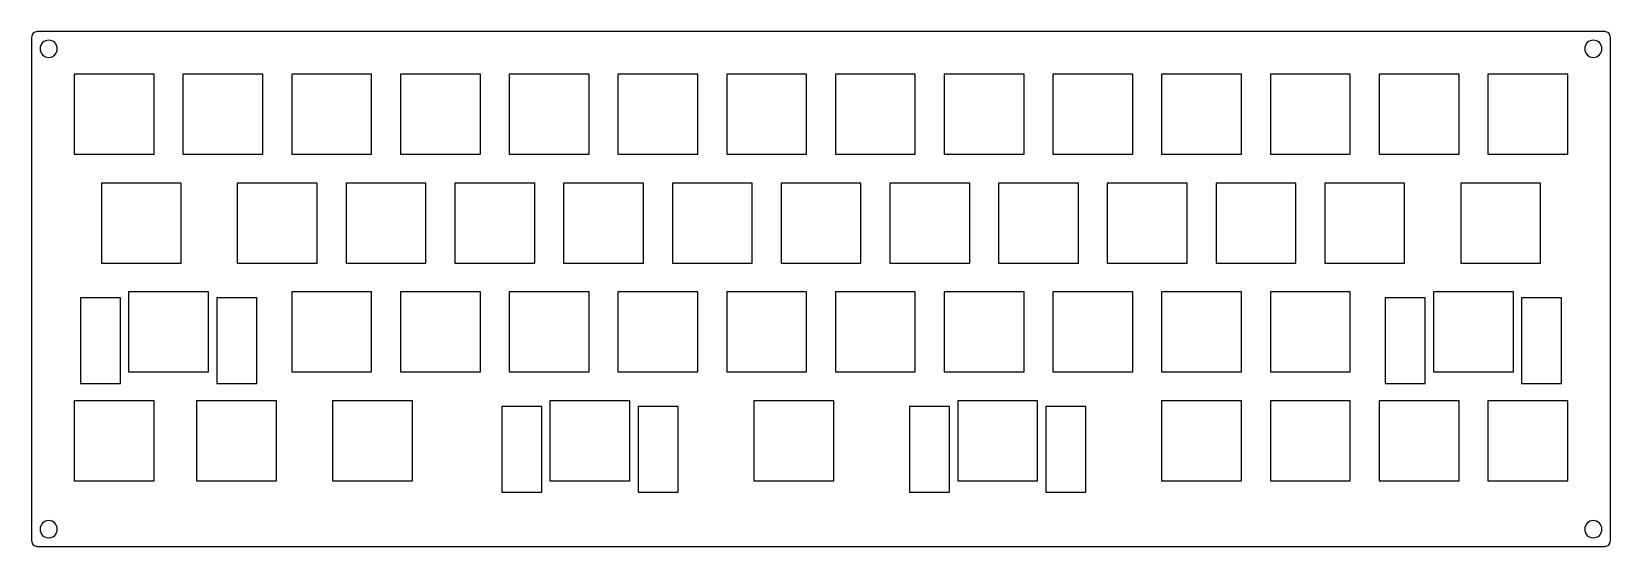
# Model space of a CAD drawing. Header units: millimetres. Extents: x -14 to 262, y -76 to 14.
import ezdxf

# ---------------------------------------------------------------- set-up
doc = ezdxf.new("R2010")
doc.units = ezdxf.units.MM

msp = doc.modelspace()

# ---------------------------------------------------------------- linework, layer by layer
at = {"linetype": 'CONTINUOUS'}
for points in [[(-9.97, 11.47, 0.198912), (-10.41, 12.54, 0.198912), (-11.47, 12.97, 0.198912), (-12.54, 12.54, 0.198912), (-12.97, 11.47, 0.198912), (-12.54, 10.41, 0.198912), (-11.47, 9.97, 0.198912), (-10.41, 10.41, 0.198912)], [(260.62, 11.47, 0.198912), (260.19, 12.54, 0.198912), (259.12, 12.97, 0.198912), (258.06, 12.54, 0.198912), (257.62, 11.47, 0.198912), (258.06, 10.41, 0.198912), (259.12, 9.97, 0.198912), (260.19, 10.41, 0.198912)], [(-9.97, -72.62, 0.198912), (-10.41, -71.56, 0.198912), (-11.47, -71.12, 0.198912), (-12.54, -71.56, 0.198912), (-12.97, -72.62, 0.198912), (-12.54, -73.69, 0.198912), (-11.47, -74.12, 0.198912), (-10.41, -73.69, 0.198912)], [(260.62, -72.62, 0.198912), (260.19, -71.56, 0.198912), (259.12, -71.12, 0.198912), (258.06, -71.56, 0.198912), (257.62, -72.62, 0.198912), (258.06, -73.69, 0.198912), (259.12, -74.12, 0.198912), (260.19, -73.69, 0.198912)]]:
    msp.add_lwpolyline(points, format="xyb", close=True, dxfattribs=at)
for points in [[(-7, -7), (7, -7), (7, 7), (-7, 7)], [(12.05, -7), (26.05, -7), (26.05, 7), (12.05, 7)], [(31.1, -7), (45.1, -7), (45.1, 7), (31.1, 7)], [(50.15, -7), (64.15, -7), (64.15, 7), (50.15, 7)], [(69.2, -7), (83.2, -7), (83.2, 7), (69.2, 7)], [(88.25, -7), (102.25, -7), (102.25, 7), (88.25, 7)], [(107.3, -7), (121.3, -7), (121.3, 7), (107.3, 7)], [(126.35, -7), (140.35, -7), (140.35, 7), (126.35, 7)], [(145.4, -7), (159.4, -7), (159.4, 7), (145.4, 7)], [(164.45, -7), (178.45, -7), (178.45, 7), (164.45, 7)], [(183.5, -7), (197.5, -7), (197.5, 7), (183.5, 7)], [(202.55, -7), (216.55, -7), (216.55, 7), (202.55, 7)], [(221.6, -7), (235.6, -7), (235.6, 7), (221.6, 7)], [(240.65, -7), (254.65, -7), (254.65, 7), (240.65, 7)], [(-2.24, -26.05), (11.76, -26.05), (11.76, -12.05), (-2.24, -12.05)], [(21.57, -26.05), (35.58, -26.05), (35.58, -12.05), (21.57, -12.05)], [(40.62, -26.05), (54.62, -26.05), (54.62, -12.05), (40.62, -12.05)], [(59.67, -26.05), (73.67, -26.05), (73.67, -12.05), (59.67, -12.05)], [(78.72, -26.05), (92.72, -26.05), (92.72, -12.05), (78.72, -12.05)], [(97.78, -26.05), (111.78, -26.05), (111.78, -12.05), (97.78, -12.05)], [(116.83, -26.05), (130.82, -26.05), (130.82, -12.05), (116.83, -12.05)], [(135.88, -26.05), (149.88, -26.05), (149.88, -12.05), (135.88, -12.05)], [(154.93, -26.05), (168.93, -26.05), (168.93, -12.05), (154.93, -12.05)], [(173.97, -26.05), (187.97, -26.05), (187.97, -12.05), (173.97, -12.05)], [(193.03, -26.05), (207.03, -26.05), (207.03, -12.05), (193.03, -12.05)], [(212.07, -26.05), (226.07, -26.05), (226.07, -12.05), (212.07, -12.05)], [(235.89, -26.05), (249.89, -26.05), (249.89, -12.05), (235.89, -12.05)], [(-5.91, -47.1), (1.09, -47.1), (1.09, -32.1), (-5.91, -32.1)], [(2.52, -45.1), (16.52, -45.1), (16.52, -31.1), (2.52, -31.1)], [(17.96, -47.1), (24.96, -47.1), (24.96, -32.1), (17.96, -32.1)], [(31.1, -45.1), (45.1, -45.1), (45.1, -31.1), (31.1, -31.1)], [(50.15, -45.1), (64.15, -45.1), (64.15, -31.1), (50.15, -31.1)], [(69.2, -45.1), (83.2, -45.1), (83.2, -31.1), (69.2, -31.1)], [(88.25, -45.1), (102.25, -45.1), (102.25, -31.1), (88.25, -31.1)], [(107.3, -45.1), (121.3, -45.1), (121.3, -31.1), (107.3, -31.1)], [(126.35, -45.1), (140.35, -45.1), (140.35, -31.1), (126.35, -31.1)], [(145.4, -45.1), (159.4, -45.1), (159.4, -31.1), (145.4, -31.1)], [(164.45, -45.1), (178.45, -45.1), (178.45, -31.1), (164.45, -31.1)], [(183.5, -45.1), (197.5, -45.1), (197.5, -31.1), (183.5, -31.1)], [(202.55, -45.1), (216.55, -45.1), (216.55, -31.1), (202.55, -31.1)], [(222.69, -47.1), (229.69, -47.1), (229.69, -32.1), (222.69, -32.1)], [(231.12, -45.1), (245.12, -45.1), (245.12, -31.1), (231.12, -31.1)], [(246.56, -47.1), (253.56, -47.1), (253.56, -32.1), (246.56, -32.1)], [(-7, -64.15), (7, -64.15), (7, -50.15), (-7, -50.15)], [(14.43, -64.15), (28.43, -64.15), (28.43, -50.15), (14.43, -50.15)], [(38.24, -64.15), (52.24, -64.15), (52.24, -50.15), (38.24, -50.15)], [(67.91, -66.15), (74.91, -66.15), (74.91, -51.15), (67.91, -51.15)], [(76.34, -64.15), (90.34, -64.15), (90.34, -50.15), (76.34, -50.15)], [(91.78, -66.15), (98.78, -66.15), (98.78, -51.15), (91.78, -51.15)], [(112.06, -64.15), (126.06, -64.15), (126.06, -50.15), (112.06, -50.15)], [(139.34, -66.15), (146.34, -66.15), (146.34, -51.15), (139.34, -51.15)], [(147.78, -64.15), (161.78, -64.15), (161.78, -50.15), (147.78, -50.15)], [(163.22, -66.15), (170.22, -66.15), (170.22, -51.15), (163.22, -51.15)], [(183.5, -64.15), (197.5, -64.15), (197.5, -50.15), (183.5, -50.15)], [(202.55, -64.15), (216.55, -64.15), (216.55, -50.15), (202.55, -50.15)], [(221.6, -64.15), (235.6, -64.15), (235.6, -50.15), (221.6, -50.15)], [(240.65, -64.15), (254.65, -64.15), (254.65, -50.15), (240.65, -50.15)]]:
    msp.add_lwpolyline(points, close=True, dxfattribs=at)
at = {"layer": 'outline', "linetype": 'CONTINUOUS'}
msp.add_lwpolyline([(-14.47, -74.62, 0.414214), (-13.47, -75.62), (261.12, -75.62, 0.414214), (262.12, -74.62), (262.12, 13.47, 0.414214), (261.12, 14.47), (-13.47, 14.47, 0.414214), (-14.47, 13.47)], format="xyb", close=True, dxfattribs=at)

doc.saveas('drawing.dxf')
